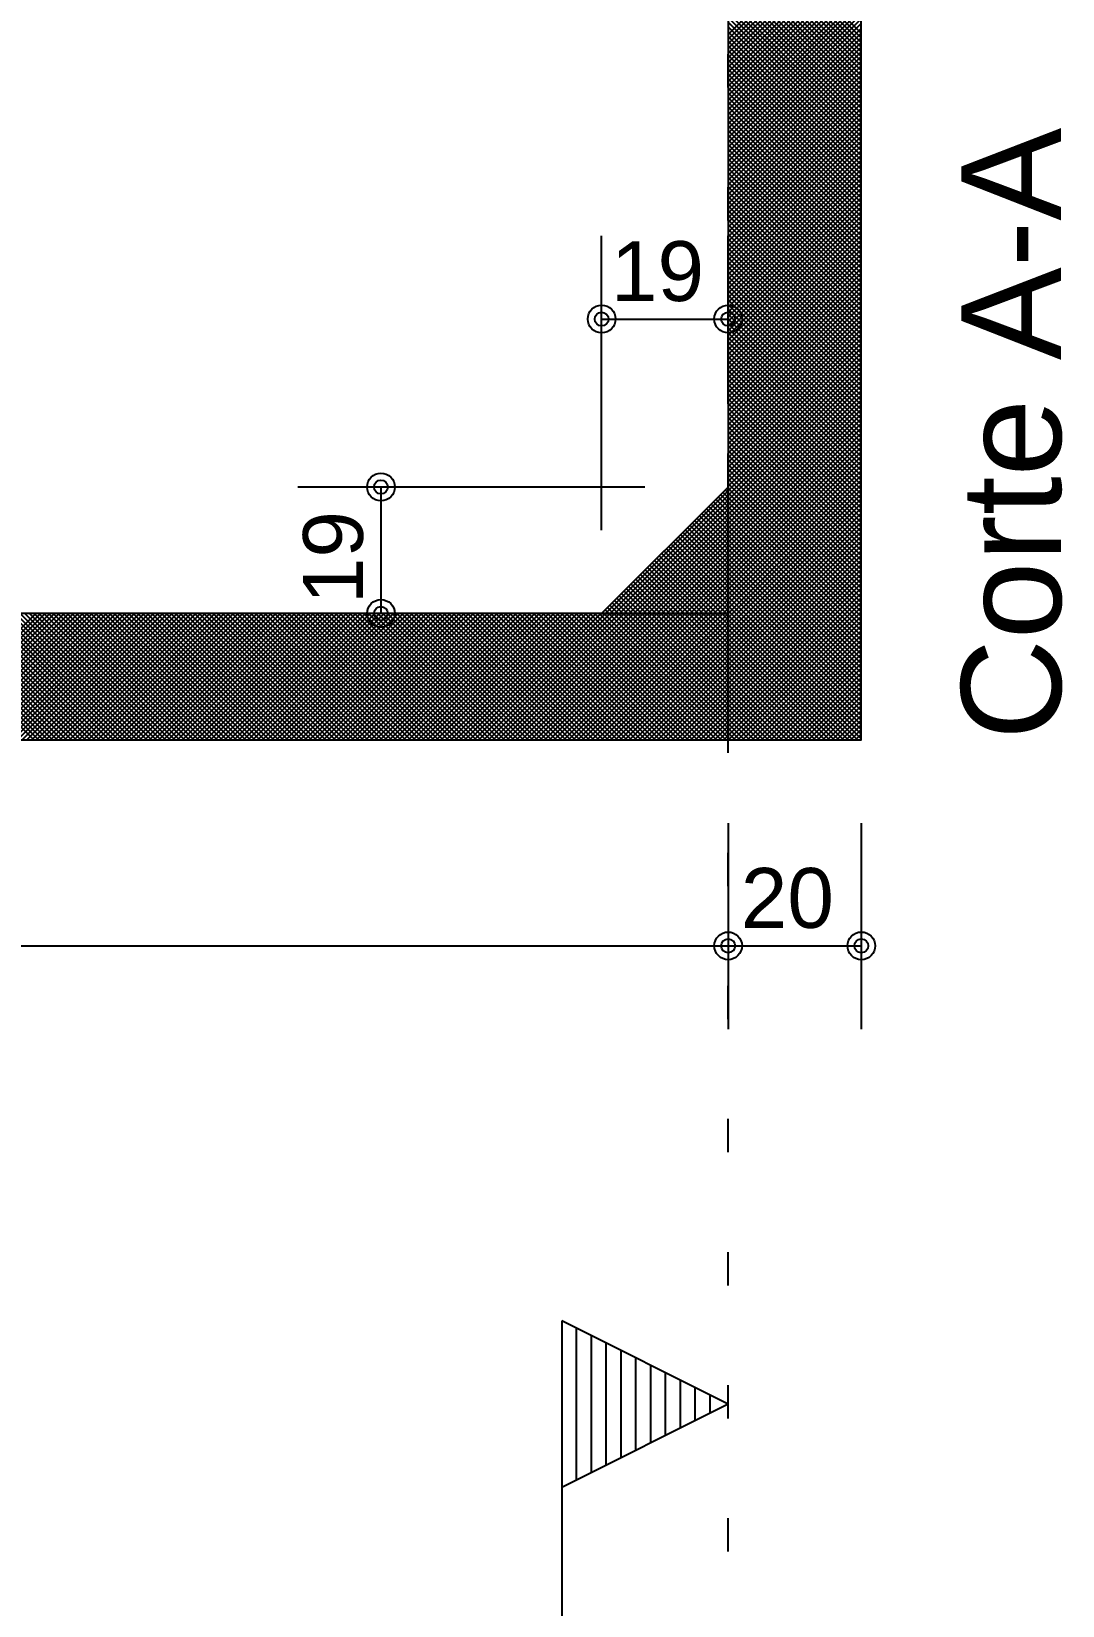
# Model space of a CAD drawing. Extents: x 0 to 119, y 0 to 84.
# Drawn here: x 70.742 to 73.839, y 55.187 to 59.918 of the extents above; entities that cross this region are included whole.
import ezdxf

# ---------------------------------------------------------------- set-up
doc = ezdxf.new("R2010")
doc.units = 0
doc.header["$MEASUREMENT"] = 0
doc.linetypes.add('ESTILO_TQS_0002', pattern=[0.4, 0.1, -0.3])
for name, color, linetype in [('24', 7, 'CONTINUOUS'), ('29', 9, 'CONTINUOUS'), ('3', 7, 'CONTINUOUS'), ('32', 250, 'CONTINUOUS'), ('6', 178, 'CONTINUOUS')]:
    doc.layers.add(name, color=color, linetype=linetype)
doc.styles.add('TQS_ARIAL', font='arial.ttf')

msp = doc.modelspace()

# ---------------------------------------------------------------- linework, layer by layer
at = {"layer": '29', "color": 9, "linetype": 'Continuous'}
for p, q in [((72.835, 60.313207), (73.235, 59.913207)), ((72.835, 59.909088), (73.235, 60.309088)), ((72.835, 60.299065), (73.235, 59.899065)), ((72.835, 59.894946), (73.235, 60.294946)), ((72.835, 60.284923), (73.235, 59.884923)), ((72.835, 59.880804), (73.235, 60.280804)), ((72.835, 60.270781), (73.235, 59.870781)), ((72.835, 59.866662), (73.235, 60.266662)), ((72.835, 60.256638), (73.235, 59.856638)), ((72.835, 59.852519), (73.235, 60.252519)), ((72.835, 60.242496), (73.235, 59.842496)), ((72.835, 59.838377), (73.235, 60.238377)), ((72.835, 60.228354), (73.235, 59.828354)), ((72.835, 59.824235), (73.235, 60.224235)), ((72.835, 60.214212), (73.235, 59.814212)), ((72.835, 59.810093), (73.235, 60.210093)), ((72.835, 60.20007), (73.235, 59.80007)), ((72.835, 59.795951), (73.235, 60.195951)), ((72.835, 60.185928), (73.235, 59.785928)), ((72.835, 59.781809), (73.235, 60.181809)), ((72.835, 60.171786), (73.235, 59.771786)), ((72.835, 59.767667), (73.235, 60.167667)), ((72.835, 60.157644), (73.235, 59.757644)), ((72.835, 59.753524), (73.235, 60.153524)), ((72.835, 60.143501), (73.235, 59.743501)), ((72.835, 59.739382), (73.235, 60.139382)), ((72.835, 60.129359), (73.235, 59.729359)), ((72.835, 59.72524), (73.235, 60.12524)), ((72.835, 60.115217), (73.235, 59.715217)), ((72.835, 59.711098), (73.235, 60.111098)), ((72.835, 60.101075), (73.235, 59.701075)), ((72.835, 59.696956), (73.235, 60.096956)), ((72.835, 60.086933), (73.235, 59.686933)), ((72.835, 59.682814), (73.235, 60.082814)), ((72.835, 60.072791), (73.235, 59.672791)), ((72.835, 59.668672), (73.235, 60.068672)), ((72.835, 60.058649), (73.235, 59.658649)), ((72.835, 59.654529), (73.235, 60.054529)), ((72.835, 60.044506), (73.235, 59.644506)), ((72.835, 59.640387), (73.235, 60.040387)), ((72.835, 60.030364), (73.235, 59.630364)), ((72.835, 59.626245), (73.235, 60.026245)), ((72.835, 60.016222), (73.235, 59.616222)), ((72.835, 59.612103), (73.235, 60.012103)), ((72.835, 60.00208), (73.235, 59.60208)), ((72.835, 59.597961), (73.235, 59.997961)), ((72.835, 59.987938), (73.235, 59.587938)), ((72.835, 59.583819), (73.235, 59.983819)), ((72.835, 59.973796), (73.235, 59.573796)), ((72.835, 59.569677), (73.235, 59.969677)), ((72.835, 59.959654), (73.235, 59.559654)), ((72.835, 59.555535), (73.235, 59.955535)), ((72.835, 59.945511), (73.235, 59.545511)), ((72.835, 59.541392), (73.235, 59.941392)), ((72.835, 59.931369), (73.235, 59.531369)), ((72.835, 59.52725), (73.235, 59.92725)), ((72.835, 59.917227), (73.235, 59.517227)), ((72.835, 59.513108), (73.235, 59.913108)), ((72.835, 59.903085), (73.235, 59.503085)), ((72.835, 59.498966), (73.235, 59.898966)), ((72.835, 59.888943), (73.235, 59.488943)), ((72.835, 59.484824), (73.235, 59.884824)), ((72.835, 59.874801), (73.235, 59.474801)), ((72.835, 59.470682), (73.235, 59.870682)), ((72.835, 59.860659), (73.235, 59.460659)), ((72.835, 59.45654), (73.235, 59.85654)), ((72.835, 59.846517), (73.235, 59.446517)), ((72.835, 59.442397), (73.235, 59.842397)), ((72.835, 59.832374), (73.235, 59.432374)), ((72.835, 59.428255), (73.235, 59.828255)), ((72.835, 59.818232), (73.235, 59.418232)), ((72.835, 59.414113), (73.235, 59.814113)), ((72.835, 59.80409), (73.235, 59.40409)), ((72.835, 59.399971), (73.235, 59.799971)), ((72.835, 59.789948), (73.235, 59.389948)), ((72.835, 59.385829), (73.235, 59.785829)), ((72.835, 59.775806), (73.235, 59.375806)), ((72.835, 59.371687), (73.235, 59.771687)), ((72.835, 59.761664), (73.235, 59.361664)), ((72.835, 59.357545), (73.235, 59.757545)), ((72.835, 59.747522), (73.235, 59.347522)), ((72.835, 59.343402), (73.235, 59.743402)), ((72.835, 59.733379), (73.235, 59.333379)), ((72.835, 59.32926), (73.235, 59.72926)), ((72.835, 59.719237), (73.235, 59.319237)), ((72.835, 59.315118), (73.235, 59.715118)), ((72.835, 59.705095), (73.235, 59.305095)), ((72.835, 59.300976), (73.235, 59.700976)), ((72.835, 59.690953), (73.235, 59.290953)), ((72.835, 59.286834), (73.235, 59.686834)), ((72.835, 59.676811), (73.235, 59.276811)), ((72.835, 59.272692), (73.235, 59.672692)), ((72.835, 59.662669), (73.235, 59.262669)), ((72.835, 59.25855), (73.235, 59.65855)), ((72.835, 59.648527), (73.235, 59.248527)), ((72.835, 59.244408), (73.235, 59.644408)), ((72.835, 59.634385), (73.235, 59.234385)), ((72.835, 59.230265), (73.235, 59.630265)), ((72.835, 59.620242), (73.235, 59.220242)), ((72.835, 59.216123), (73.235, 59.616123)), ((72.835, 59.6061), (73.235, 59.2061)), ((72.835, 59.201981), (73.235, 59.601981)), ((72.835, 59.591958), (73.235, 59.191958)), ((72.835, 59.187839), (73.235, 59.587839)), ((72.835, 59.577816), (73.235, 59.177816)), ((72.835, 59.173697), (73.235, 59.573697)), ((72.835, 59.563674), (73.235, 59.163674)), ((72.835, 59.159555), (73.235, 59.559555)), ((72.835, 59.549532), (73.235, 59.149532)), ((72.835, 59.145413), (73.235, 59.545413)), ((72.835, 59.53539), (73.235, 59.13539)), ((72.835, 59.13127), (73.235, 59.53127)), ((72.835, 59.521247), (73.235, 59.121247)), ((72.835, 59.117128), (73.235, 59.517128)), ((72.835, 59.507105), (73.235, 59.107105)), ((72.835, 59.102986), (73.235, 59.502986)), ((72.835, 59.492963), (73.235, 59.092963)), ((72.835, 59.088844), (73.235, 59.488844)), ((72.835, 59.478821), (73.235, 59.078821)), ((72.835, 59.074702), (73.235, 59.474702)), ((72.835, 59.464679), (73.235, 59.064679)), ((72.835, 59.06056), (73.235, 59.46056)), ((72.835, 59.450537), (73.235, 59.050537)), ((72.835, 59.046418), (73.235, 59.446418)), ((72.835, 59.436395), (73.235, 59.036395)), ((72.835, 59.032276), (73.235, 59.432276)), ((72.835, 59.422252), (73.235, 59.022252)), ((72.835, 59.018133), (73.235, 59.418133)), ((72.835, 59.40811), (73.235, 59.00811)), ((72.835, 59.003991), (73.235, 59.403991)), ((72.835, 59.393968), (73.235, 58.993968)), ((72.835, 58.989849), (73.235, 59.389849)), ((72.835, 59.379826), (73.235, 58.979826)), ((72.835, 58.975707), (73.235, 59.375707)), ((72.835, 59.365684), (73.235, 58.965684)), ((72.835, 58.961565), (73.235, 59.361565)), ((72.835, 59.351542), (73.235, 58.951542)), ((72.835, 58.947423), (73.235, 59.347423)), ((72.835, 59.3374), (73.235, 58.9374)), ((72.835, 58.933281), (73.235, 59.333281)), ((72.835, 59.323258), (73.235, 58.923258)), ((72.835, 58.919138), (73.235, 59.319138)), ((72.835, 59.309115), (73.235, 58.909115)), ((72.835, 58.904996), (73.235, 59.304996)), ((72.835, 59.294973), (73.235, 58.894973)), ((72.835, 58.890854), (73.235, 59.290854)), ((72.835, 59.280831), (73.235, 58.880831)), ((72.835, 58.876712), (73.235, 59.276712)), ((72.835, 59.266689), (73.235, 58.866689)), ((72.835, 58.86257), (73.235, 59.26257)), ((72.835, 59.252547), (73.235, 58.852547)), ((72.835, 58.848428), (73.235, 59.248428)), ((72.835, 59.238405), (73.235, 58.838405)), ((72.835, 58.834286), (73.235, 59.234286)), ((72.835, 59.224263), (73.235, 58.824263)), ((72.835, 58.820143), (73.235, 59.220143)), ((72.835, 59.21012), (73.235, 58.81012)), ((72.835, 58.806001), (73.235, 59.206001)), ((72.835, 59.195978), (73.235, 58.795978)), ((72.835, 58.791859), (73.235, 59.191859)), ((72.835, 59.181836), (73.235, 58.781836)), ((72.835, 58.777717), (73.235, 59.177717)), ((72.835, 59.167694), (73.235, 58.767694)), ((72.835, 58.763575), (73.235, 59.163575)), ((72.835, 59.153552), (73.235, 58.753552)), ((72.835, 58.749433), (73.235, 59.149433)), ((72.835, 59.13941), (73.235, 58.73941)), ((72.835, 58.735291), (73.235, 59.135291)), ((72.835, 59.125268), (73.235, 58.725268)), ((72.835, 58.721149), (73.235, 59.121149)), ((72.835, 59.111125), (73.235, 58.711125)), ((72.835, 58.707006), (73.235, 59.107006)), ((72.835, 59.096983), (73.235, 58.696983)), ((72.835, 58.692864), (73.235, 59.092864)), ((72.835, 59.082841), (73.235, 58.682841)), ((72.835, 58.678722), (73.235, 59.078722)), ((72.835, 59.068699), (73.235, 58.668699)), ((72.835, 58.66458), (73.235, 59.06458)), ((72.835, 59.054557), (73.235, 58.654557)), ((72.835, 58.650438), (73.235, 59.050438)), ((72.835, 59.040415), (73.235, 58.640415)), ((72.835, 58.636296), (73.235, 59.036296)), ((72.835, 59.026273), (73.235, 58.626273)), ((72.835, 58.622154), (73.235, 59.022154)), ((72.835, 59.012131), (73.235, 58.612131)), ((72.835, 58.608011), (73.235, 59.008011)), ((72.835, 58.997988), (73.235, 58.597988)), ((72.835, 58.593869), (73.235, 58.993869)), ((72.835, 58.983846), (73.235, 58.583846)), ((72.835, 58.579727), (73.235, 58.979727)), ((72.835, 58.969704), (73.235, 58.569704)), ((72.835, 58.565585), (73.235, 58.965585)), ((72.835, 58.955562), (73.235, 58.555562)), ((72.835, 58.551443), (73.235, 58.951443)), ((72.835, 58.94142), (73.235, 58.54142)), ((72.835, 58.537301), (73.235, 58.937301)), ((72.835, 58.927278), (73.235, 58.527278)), ((72.835, 58.523159), (73.235, 58.923159)), ((72.835, 58.913136), (73.235, 58.513136)), ((72.835, 58.509016), (73.235, 58.909016)), ((72.835, 58.898993), (73.235, 58.498993)), ((72.835, 58.494874), (73.235, 58.894874)), ((72.835, 58.884851), (73.235, 58.484851)), ((72.835, 58.480732), (73.235, 58.880732)), ((72.835, 58.870709), (73.235, 58.470709)), ((72.835, 58.46659), (73.235, 58.86659)), ((72.835, 58.856567), (73.235, 58.456567)), ((72.835, 58.452448), (73.235, 58.852448)), ((72.835, 58.842425), (73.235, 58.442425)), ((72.835, 58.438306), (73.235, 58.838306)), ((72.835, 58.828283), (73.235, 58.428283)), ((72.835, 58.424164), (73.235, 58.824164)), ((72.835, 58.814141), (73.235, 58.414141)), ((72.835, 58.410022), (73.235, 58.810022)), ((72.835, 58.799999), (73.235, 58.399999)), ((72.835, 58.395879), (73.235, 58.795879)), ((72.835, 58.785856), (73.235, 58.385856)), ((72.835, 58.381737), (73.235, 58.781737)), ((72.835, 58.771714), (73.235, 58.371714)), ((72.835, 58.367595), (73.235, 58.767595)), ((72.835, 58.757572), (73.235, 58.357572)), ((72.835, 58.353453), (73.235, 58.753453)), ((72.835, 58.74343), (73.235, 58.34343)), ((72.835, 58.339311), (73.235, 58.739311)), ((72.835, 58.729288), (73.235, 58.329288)), ((72.835, 58.325169), (73.235, 58.725169)), ((72.835, 58.715146), (73.235, 58.315146)), ((72.835, 58.311027), (73.235, 58.711027)), ((72.835, 58.701004), (73.235, 58.301004)), ((72.835, 58.296884), (73.235, 58.696884)), ((72.835, 58.686861), (73.235, 58.286861)), ((72.835, 58.282742), (73.235, 58.682742)), ((72.835, 58.672719), (73.235, 58.272719)), ((72.835, 58.2686), (73.235, 58.6686)), ((72.835, 58.658577), (73.235, 58.258577)), ((72.835, 58.254458), (73.235, 58.654458)), ((72.835, 58.644435), (73.235, 58.244435)), ((72.835, 58.240316), (73.235, 58.640316)), ((72.835, 58.630293), (73.235, 58.230293)), ((72.835, 58.226174), (73.235, 58.626174)), ((72.835, 58.616151), (73.235, 58.216151)), ((72.835, 58.212032), (73.235, 58.612032)), ((72.835, 58.602009), (73.235, 58.202009)), ((72.835, 58.19789), (73.235, 58.59789)), ((72.835, 58.587866), (73.235, 58.187866)), ((72.835, 58.183747), (73.235, 58.583747)), ((72.835, 58.573724), (73.235, 58.173724)), ((72.835, 58.168843), (73.235, 58.569605)), ((72.466542, 58.168843), (72.835, 58.537301)), ((72.480684, 58.168843), (72.835, 58.523159)), ((72.805014, 58.518857), (72.835, 58.488872)), ((72.812085, 58.525928), (72.835, 58.503014)), ((72.819156, 58.532999), (72.835, 58.517156)), ((72.826227, 58.54007), (72.835, 58.531298)), ((72.833298, 58.547142), (72.835, 58.54544)), ((72.835, 58.559582), (73.235, 58.159582)), ((72.835, 58.155463), (73.235, 58.555463)), ((72.835, 58.54544), (73.235, 58.14544)), ((72.835, 58.141321), (73.235, 58.541321)), ((72.835, 58.531298), (73.235, 58.131298)), ((72.835, 58.127179), (73.235, 58.527179)), ((72.835, 58.517156), (73.235, 58.117156)), ((72.494826, 58.168843), (72.835, 58.509016)), ((72.508968, 58.168843), (72.835, 58.494874)), ((72.523111, 58.168843), (72.835, 58.480732)), ((72.755517, 58.46936), (72.835, 58.389877)), ((72.762588, 58.476431), (72.835, 58.404019)), ((72.769659, 58.483502), (72.835, 58.418161)), ((72.77673, 58.490573), (72.835, 58.432303)), ((72.783801, 58.497644), (72.835, 58.446445)), ((72.790872, 58.504715), (72.835, 58.460587)), ((72.797943, 58.511786), (72.835, 58.474729)), ((72.835, 58.113037), (73.235, 58.513037)), ((72.835, 58.503014), (73.235, 58.103014)), ((72.835, 58.098895), (73.235, 58.498895)), ((72.835, 58.488872), (73.235, 58.088872)), ((72.835, 58.084752), (73.235, 58.484752)), ((72.835, 58.474729), (73.235, 58.074729)), ((72.835, 58.07061), (73.235, 58.47061)), ((72.537253, 58.168843), (72.835, 58.46659)), ((72.551395, 58.168843), (72.835, 58.452448)), ((72.565537, 58.168843), (72.835, 58.438306)), ((72.579679, 58.168843), (72.835, 58.424164)), ((72.71309, 58.426933), (72.835, 58.305024)), ((72.720161, 58.434004), (72.835, 58.319166)), ((72.727232, 58.441076), (72.835, 58.333308)), ((72.734303, 58.448147), (72.835, 58.34745)), ((72.741375, 58.455218), (72.835, 58.361592)), ((72.748446, 58.462289), (72.835, 58.375734)), ((72.835, 58.460587), (73.235, 58.060587)), ((72.835, 58.056468), (73.235, 58.456468)), ((72.835, 58.446445), (73.235, 58.046445)), ((72.835, 58.042326), (73.235, 58.442326)), ((72.835, 58.432303), (73.235, 58.032303)), ((72.835, 58.028184), (73.235, 58.428184)), ((72.593821, 58.168843), (72.835, 58.410022)), ((72.607963, 58.168843), (72.835, 58.395879)), ((72.622106, 58.168843), (72.835, 58.381737)), ((72.663593, 58.377436), (72.835, 58.206029)), ((72.670664, 58.384507), (72.835, 58.220171)), ((72.677735, 58.391578), (72.835, 58.234313)), ((72.684806, 58.398649), (72.835, 58.248455)), ((72.691877, 58.40572), (72.835, 58.262597)), ((72.698948, 58.412791), (72.835, 58.276739)), ((72.706019, 58.419862), (72.835, 58.290882)), ((72.835, 58.418161), (73.235, 58.018161)), ((72.835, 58.014042), (73.235, 58.414042)), ((72.835, 58.404019), (73.235, 58.004019)), ((72.835, 57.9999), (73.235, 58.3999)), ((72.835, 58.389877), (73.235, 57.989877)), ((72.835, 57.985757), (73.235, 58.385757)), ((72.835, 58.375734), (73.235, 57.975734)), ((72.614095, 58.327938), (72.773191, 58.168843)), ((72.621166, 58.335009), (72.787333, 58.168843)), ((72.628237, 58.342081), (72.801475, 58.168843)), ((72.635309, 58.349152), (72.815617, 58.168843)), ((72.636248, 58.168843), (72.835, 58.367595)), ((72.64238, 58.356223), (72.829759, 58.168843)), ((72.649451, 58.363294), (72.835, 58.177745)), ((72.65039, 58.168843), (72.835, 58.353453)), ((72.656522, 58.370365), (72.835, 58.191887)), ((72.664532, 58.168843), (72.835, 58.339311)), ((72.835, 57.971615), (73.235, 58.371615)), ((72.835, 58.361592), (73.235, 57.961592)), ((72.835, 57.957473), (73.235, 58.357473)), ((72.835, 58.34745), (73.235, 57.94745)), ((72.835, 57.943331), (73.235, 58.343331)), ((72.835, 58.333308), (73.235, 57.933308)), ((72.835, 57.929189), (73.235, 58.329189)), ((72.571669, 58.285512), (72.688338, 58.168843)), ((72.57874, 58.292583), (72.70248, 58.168843)), ((72.585811, 58.299654), (72.716622, 58.168843)), ((72.592882, 58.306725), (72.730764, 58.168843)), ((72.599953, 58.313796), (72.744906, 58.168843)), ((72.607024, 58.320867), (72.759049, 58.168843)), ((72.678674, 58.168843), (72.835, 58.325169)), ((72.692816, 58.168843), (72.835, 58.311027)), ((72.706958, 58.168843), (72.835, 58.296884)), ((72.721101, 58.168843), (72.835, 58.282742)), ((72.835, 58.319166), (73.235, 57.919166)), ((72.835, 57.915047), (73.235, 58.315047)), ((72.835, 58.305024), (73.235, 57.905024)), ((72.835, 57.900905), (73.235, 58.300905)), ((72.835, 58.290882), (73.235, 57.890882)), ((72.835, 57.886763), (73.235, 58.286763)), ((72.522171, 58.236015), (72.589343, 58.168843)), ((72.529243, 58.243086), (72.603485, 58.168843)), ((72.536314, 58.250157), (72.617627, 58.168843)), ((72.543385, 58.257228), (72.631769, 58.168843)), ((72.550456, 58.264299), (72.645912, 58.168843)), ((72.557527, 58.27137), (72.660054, 58.168843)), ((72.564598, 58.278441), (72.674196, 58.168843)), ((72.735243, 58.168843), (72.835, 58.2686)), ((72.749385, 58.168843), (72.835, 58.254458)), ((72.763527, 58.168843), (72.835, 58.240316)), ((72.835, 58.276739), (73.235, 57.876739)), ((72.835, 57.87262), (73.235, 58.27262)), ((72.835, 58.262597), (73.235, 57.862597)), ((72.835, 57.858478), (73.235, 58.258478)), ((72.835, 58.248455), (73.235, 57.848455)), ((72.835, 57.844336), (73.235, 58.244336)), ((72.835, 58.234313), (73.235, 57.834313)), ((72.472674, 58.186517), (72.490348, 58.168843)), ((72.479745, 58.193588), (72.50449, 58.168843)), ((72.486816, 58.200659), (72.518632, 58.168843)), ((72.493887, 58.20773), (72.532774, 58.168843)), ((72.500958, 58.214801), (72.546917, 58.168843)), ((72.508029, 58.221872), (72.561059, 58.168843)), ((72.5151, 58.228943), (72.575201, 58.168843)), ((72.777669, 58.168843), (72.835, 58.226174)), ((72.791811, 58.168843), (72.835, 58.212032)), ((72.805953, 58.168843), (72.835, 58.19789)), ((72.835, 57.830194), (73.235, 58.230194)), ((72.835, 58.220171), (73.235, 57.820171)), ((72.835, 57.816052), (73.235, 58.216052)), ((72.835, 58.206029), (73.235, 57.806029)), ((72.835, 57.80191), (73.235, 58.20191)), ((72.835, 58.191887), (73.235, 57.791887)), ((72.836075, 57.788843), (73.235, 58.187768)), ((70.369028, 58.168843), (70.749028, 57.788843)), ((70.375344, 57.788843), (70.755344, 58.168843)), ((70.38317, 58.168843), (70.76317, 57.788843)), ((70.389486, 57.788843), (70.769486, 58.168843)), ((70.397312, 58.168843), (70.777312, 57.788843)), ((70.403628, 57.788843), (70.783628, 58.168843)), ((70.411454, 58.168843), (70.791454, 57.788843)), ((70.41777, 57.788843), (70.79777, 58.168843)), ((70.425596, 58.168843), (70.805596, 57.788843)), ((70.431912, 57.788843), (70.811912, 58.168843)), ((70.439738, 58.168843), (70.819738, 57.788843)), ((70.446054, 57.788843), (70.826054, 58.168843)), ((70.453881, 58.168843), (70.833881, 57.788843)), ((70.460196, 57.788843), (70.840196, 58.168843)), ((70.468023, 58.168843), (70.848023, 57.788843)), ((70.474339, 57.788843), (70.854339, 58.168843)), ((70.482165, 58.168843), (70.862165, 57.788843)), ((70.488481, 57.788843), (70.868481, 58.168843)), ((70.496307, 58.168843), (70.876307, 57.788843)), ((70.502623, 57.788843), (70.882623, 58.168843)), ((70.510449, 58.168843), (70.890449, 57.788843)), ((70.516765, 57.788843), (70.896765, 58.168843)), ((70.524591, 58.168843), (70.904591, 57.788843)), ((70.530907, 57.788843), (70.910907, 58.168843)), ((70.538733, 58.168843), (70.918733, 57.788843)), ((70.545049, 57.788843), (70.925049, 58.168843)), ((70.552875, 58.168843), (70.932875, 57.788843)), ((70.559191, 57.788843), (70.939191, 58.168843)), ((70.567018, 58.168843), (70.947018, 57.788843)), ((70.573334, 57.788843), (70.953334, 58.168843)), ((70.58116, 58.168843), (70.96116, 57.788843)), ((70.587476, 57.788843), (70.967476, 58.168843)), ((70.595302, 58.168843), (70.975302, 57.788843)), ((70.601618, 57.788843), (70.981618, 58.168843)), ((70.609444, 58.168843), (70.989444, 57.788843)), ((70.61576, 57.788843), (70.99576, 58.168843)), ((70.623586, 58.168843), (71.003586, 57.788843)), ((70.629902, 57.788843), (71.009902, 58.168843)), ((70.637728, 58.168843), (71.017728, 57.788843)), ((70.644044, 57.788843), (71.024044, 58.168843)), ((70.65187, 58.168843), (71.03187, 57.788843)), ((70.658186, 57.788843), (71.038186, 58.168843)), ((70.666013, 58.168843), (71.046013, 57.788843)), ((70.672329, 57.788843), (71.052329, 58.168843)), ((70.680155, 58.168843), (71.060155, 57.788843)), ((70.686471, 57.788843), (71.066471, 58.168843)), ((70.694297, 58.168843), (71.074297, 57.788843)), ((70.700613, 57.788843), (71.080613, 58.168843)), ((70.708439, 58.168843), (71.088439, 57.788843)), ((70.714755, 57.788843), (71.094755, 58.168843)), ((70.722581, 58.168843), (71.102581, 57.788843)), ((70.728897, 57.788843), (71.108897, 58.168843)), ((70.736723, 58.168843), (71.116723, 57.788843)), ((70.743039, 57.788843), (71.123039, 58.168843)), ((70.750865, 58.168843), (71.130865, 57.788843)), ((70.757181, 57.788843), (71.137181, 58.168843)), ((70.765008, 58.168843), (71.145008, 57.788843)), ((70.771323, 57.788843), (71.151323, 58.168843)), ((70.77915, 58.168843), (71.15915, 57.788843)), ((70.785466, 57.788843), (71.165466, 58.168843)), ((70.793292, 58.168843), (71.173292, 57.788843)), ((70.799608, 57.788843), (71.179608, 58.168843)), ((70.807434, 58.168843), (71.187434, 57.788843)), ((70.81375, 57.788843), (71.19375, 58.168843)), ((70.821576, 58.168843), (71.201576, 57.788843)), ((70.827892, 57.788843), (71.207892, 58.168843)), ((70.835718, 58.168843), (71.215718, 57.788843)), ((70.842034, 57.788843), (71.222034, 58.168843)), ((70.84986, 58.168843), (71.22986, 57.788843)), ((70.856176, 57.788843), (71.236176, 58.168843)), ((70.864002, 58.168843), (71.244002, 57.788843)), ((70.870318, 57.788843), (71.250318, 58.168843)), ((70.878145, 58.168843), (71.258145, 57.788843)), ((70.884461, 57.788843), (71.264461, 58.168843)), ((70.892287, 58.168843), (71.272287, 57.788843)), ((70.898603, 57.788843), (71.278603, 58.168843)), ((70.906429, 58.168843), (71.286429, 57.788843)), ((70.912745, 57.788843), (71.292745, 58.168843)), ((70.920571, 58.168843), (71.300571, 57.788843)), ((70.926887, 57.788843), (71.306887, 58.168843)), ((70.934713, 58.168843), (71.314713, 57.788843)), ((70.941029, 57.788843), (71.321029, 58.168843)), ((70.948855, 58.168843), (71.328855, 57.788843)), ((70.955171, 57.788843), (71.335171, 58.168843)), ((70.962997, 58.168843), (71.342997, 57.788843)), ((70.969313, 57.788843), (71.349313, 58.168843)), ((70.97714, 58.168843), (71.35714, 57.788843)), ((70.983456, 57.788843), (71.363456, 58.168843)), ((70.991282, 58.168843), (71.371282, 57.788843)), ((70.997598, 57.788843), (71.377598, 58.168843)), ((71.005424, 58.168843), (71.385424, 57.788843)), ((71.01174, 57.788843), (71.39174, 58.168843)), ((71.019566, 58.168843), (71.399566, 57.788843)), ((71.025882, 57.788843), (71.405882, 58.168843)), ((71.033708, 58.168843), (71.413708, 57.788843)), ((71.040024, 57.788843), (71.420024, 58.168843)), ((71.04785, 58.168843), (71.42785, 57.788843)), ((71.054166, 57.788843), (71.434166, 58.168843)), ((71.061992, 58.168843), (71.441992, 57.788843)), ((71.068308, 57.788843), (71.448308, 58.168843)), ((71.076134, 58.168843), (71.456134, 57.788843)), ((71.08245, 57.788843), (71.46245, 58.168843)), ((71.090277, 58.168843), (71.470277, 57.788843)), ((71.096593, 57.788843), (71.476593, 58.168843)), ((71.104419, 58.168843), (71.484419, 57.788843)), ((71.110735, 57.788843), (71.490735, 58.168843)), ((71.118561, 58.168843), (71.498561, 57.788843)), ((71.124877, 57.788843), (71.504877, 58.168843)), ((71.132703, 58.168843), (71.512703, 57.788843)), ((71.139019, 57.788843), (71.519019, 58.168843)), ((71.146845, 58.168843), (71.526845, 57.788843)), ((71.153161, 57.788843), (71.533161, 58.168843)), ((71.160987, 58.168843), (71.540987, 57.788843)), ((71.167303, 57.788843), (71.547303, 58.168843)), ((71.175129, 58.168843), (71.555129, 57.788843)), ((71.181445, 57.788843), (71.561445, 58.168843)), ((71.189272, 58.168843), (71.569272, 57.788843)), ((71.195588, 57.788843), (71.575588, 58.168843)), ((71.203414, 58.168843), (71.583414, 57.788843)), ((71.20973, 57.788843), (71.58973, 58.168843)), ((71.217556, 58.168843), (71.597556, 57.788843)), ((71.223872, 57.788843), (71.603872, 58.168843)), ((71.231698, 58.168843), (71.611698, 57.788843)), ((71.238014, 57.788843), (71.618014, 58.168843)), ((71.24584, 58.168843), (71.62584, 57.788843)), ((71.252156, 57.788843), (71.632156, 58.168843)), ((71.259982, 58.168843), (71.639982, 57.788843)), ((71.266298, 57.788843), (71.646298, 58.168843)), ((71.274124, 58.168843), (71.654124, 57.788843)), ((71.28044, 57.788843), (71.66044, 58.168843)), ((71.288267, 58.168843), (71.668267, 57.788843)), ((71.294582, 57.788843), (71.674582, 58.168843)), ((71.302409, 58.168843), (71.682409, 57.788843)), ((71.308725, 57.788843), (71.688725, 58.168843)), ((71.316551, 58.168843), (71.696551, 57.788843)), ((71.322867, 57.788843), (71.702867, 58.168843)), ((71.330693, 58.168843), (71.710693, 57.788843)), ((71.337009, 57.788843), (71.717009, 58.168843)), ((71.344835, 58.168843), (71.724835, 57.788843)), ((71.351151, 57.788843), (71.731151, 58.168843)), ((71.358977, 58.168843), (71.738977, 57.788843)), ((71.365293, 57.788843), (71.745293, 58.168843)), ((71.373119, 58.168843), (71.753119, 57.788843)), ((71.379435, 57.788843), (71.759435, 58.168843)), ((71.387261, 58.168843), (71.767261, 57.788843)), ((71.393577, 57.788843), (71.773577, 58.168843)), ((71.401404, 58.168843), (71.781404, 57.788843)), ((71.40772, 57.788843), (71.78772, 58.168843)), ((71.415546, 58.168843), (71.795546, 57.788843)), ((71.421862, 57.788843), (71.801862, 58.168843)), ((71.429688, 58.168843), (71.809688, 57.788843)), ((71.436004, 57.788843), (71.816004, 58.168843)), ((71.44383, 58.168843), (71.82383, 57.788843)), ((71.450146, 57.788843), (71.830146, 58.168843)), ((71.457972, 58.168843), (71.837972, 57.788843)), ((71.464288, 57.788843), (71.844288, 58.168843)), ((71.472114, 58.168843), (71.852114, 57.788843)), ((71.47843, 57.788843), (71.85843, 58.168843)), ((71.486256, 58.168843), (71.866256, 57.788843)), ((71.492572, 57.788843), (71.872572, 58.168843)), ((71.500399, 58.168843), (71.880399, 57.788843)), ((71.506715, 57.788843), (71.886715, 58.168843)), ((71.514541, 58.168843), (71.894541, 57.788843)), ((71.520857, 57.788843), (71.900857, 58.168843)), ((71.528683, 58.168843), (71.908683, 57.788843)), ((71.534999, 57.788843), (71.914999, 58.168843)), ((71.542825, 58.168843), (71.922825, 57.788843)), ((71.549141, 57.788843), (71.929141, 58.168843)), ((71.556967, 58.168843), (71.936967, 57.788843)), ((71.563283, 57.788843), (71.943283, 58.168843)), ((71.571109, 58.168843), (71.951109, 57.788843)), ((71.577425, 57.788843), (71.957425, 58.168843)), ((71.585251, 58.168843), (71.965251, 57.788843)), ((71.591567, 57.788843), (71.971567, 58.168843)), ((71.599394, 58.168843), (71.979394, 57.788843)), ((71.605709, 57.788843), (71.985709, 58.168843)), ((71.613536, 58.168843), (71.993536, 57.788843)), ((71.619852, 57.788843), (71.999852, 58.168843)), ((71.627678, 58.168843), (72.007678, 57.788843)), ((71.633994, 57.788843), (72.013994, 58.168843)), ((71.64182, 58.168843), (72.02182, 57.788843)), ((71.648136, 57.788843), (72.028136, 58.168843)), ((71.655962, 58.168843), (72.035962, 57.788843)), ((71.662278, 57.788843), (72.042278, 58.168843)), ((71.670104, 58.168843), (72.050104, 57.788843)), ((71.67642, 57.788843), (72.05642, 58.168843)), ((71.684246, 58.168843), (72.064246, 57.788843)), ((71.690562, 57.788843), (72.070562, 58.168843)), ((71.698388, 58.168843), (72.078388, 57.788843)), ((71.704704, 57.788843), (72.084704, 58.168843)), ((71.712531, 58.168843), (72.092531, 57.788843)), ((71.718847, 57.788843), (72.098847, 58.168843)), ((71.726673, 58.168843), (72.106673, 57.788843)), ((71.732989, 57.788843), (72.112989, 58.168843)), ((71.740815, 58.168843), (72.120815, 57.788843)), ((71.747131, 57.788843), (72.127131, 58.168843)), ((71.754957, 58.168843), (72.134957, 57.788843)), ((71.761273, 57.788843), (72.141273, 58.168843)), ((71.769099, 58.168843), (72.149099, 57.788843)), ((71.775415, 57.788843), (72.155415, 58.168843)), ((71.783241, 58.168843), (72.163241, 57.788843)), ((71.789557, 57.788843), (72.169557, 58.168843)), ((71.797383, 58.168843), (72.177383, 57.788843)), ((71.803699, 57.788843), (72.183699, 58.168843)), ((71.811526, 58.168843), (72.191526, 57.788843)), ((71.817842, 57.788843), (72.197842, 58.168843)), ((71.825668, 58.168843), (72.205668, 57.788843)), ((71.831984, 57.788843), (72.211984, 58.168843)), ((71.83981, 58.168843), (72.21981, 57.788843)), ((71.846126, 57.788843), (72.226126, 58.168843)), ((71.853952, 58.168843), (72.233952, 57.788843)), ((71.860268, 57.788843), (72.240268, 58.168843)), ((71.868094, 58.168843), (72.248094, 57.788843)), ((71.87441, 57.788843), (72.25441, 58.168843)), ((71.882236, 58.168843), (72.262236, 57.788843)), ((71.888552, 57.788843), (72.268552, 58.168843)), ((71.896378, 58.168843), (72.276378, 57.788843)), ((71.902694, 57.788843), (72.282694, 58.168843)), ((71.91052, 58.168843), (72.29052, 57.788843)), ((71.916836, 57.788843), (72.296836, 58.168843)), ((71.924663, 58.168843), (72.304663, 57.788843)), ((71.930979, 57.788843), (72.310979, 58.168843)), ((71.938805, 58.168843), (72.318805, 57.788843)), ((71.945121, 57.788843), (72.325121, 58.168843)), ((71.952947, 58.168843), (72.332947, 57.788843)), ((71.959263, 57.788843), (72.339263, 58.168843)), ((71.967089, 58.168843), (72.347089, 57.788843)), ((71.973405, 57.788843), (72.353405, 58.168843)), ((71.981231, 58.168843), (72.361231, 57.788843)), ((71.987547, 57.788843), (72.367547, 58.168843)), ((71.995373, 58.168843), (72.375373, 57.788843)), ((72.001689, 57.788843), (72.381689, 58.168843)), ((72.009515, 58.168843), (72.389515, 57.788843)), ((72.015831, 57.788843), (72.395831, 58.168843)), ((72.023658, 58.168843), (72.403658, 57.788843)), ((72.029974, 57.788843), (72.409974, 58.168843)), ((72.0378, 58.168843), (72.4178, 57.788843)), ((72.044116, 57.788843), (72.424116, 58.168843)), ((72.051942, 58.168843), (72.431942, 57.788843)), ((72.058258, 57.788843), (72.438258, 58.168843)), ((72.066084, 58.168843), (72.446084, 57.788843)), ((72.0724, 57.788843), (72.4524, 58.168843)), ((72.080226, 58.168843), (72.460226, 57.788843)), ((72.086542, 57.788843), (72.466542, 58.168843)), ((72.094368, 58.168843), (72.474368, 57.788843)), ((72.100684, 57.788843), (72.480684, 58.168843)), ((72.10851, 58.168843), (72.48851, 57.788843)), ((72.114826, 57.788843), (72.494826, 58.168843)), ((72.122653, 58.168843), (72.502653, 57.788843)), ((72.128968, 57.788843), (72.508968, 58.168843)), ((72.136795, 58.168843), (72.516795, 57.788843)), ((72.143111, 57.788843), (72.523111, 58.168843)), ((72.150937, 58.168843), (72.530937, 57.788843)), ((72.157253, 57.788843), (72.537253, 58.168843)), ((72.165079, 58.168843), (72.545079, 57.788843)), ((72.171395, 57.788843), (72.551395, 58.168843)), ((72.179221, 58.168843), (72.559221, 57.788843)), ((72.185537, 57.788843), (72.565537, 58.168843)), ((72.193363, 58.168843), (72.573363, 57.788843)), ((72.199679, 57.788843), (72.579679, 58.168843)), ((72.207505, 58.168843), (72.587505, 57.788843)), ((72.213821, 57.788843), (72.593821, 58.168843)), ((72.221647, 58.168843), (72.601647, 57.788843)), ((72.227963, 57.788843), (72.607963, 58.168843)), ((72.23579, 58.168843), (72.61579, 57.788843)), ((72.242106, 57.788843), (72.622106, 58.168843)), ((72.249932, 58.168843), (72.629932, 57.788843)), ((72.256248, 57.788843), (72.636248, 58.168843)), ((72.264074, 58.168843), (72.644074, 57.788843)), ((72.27039, 57.788843), (72.65039, 58.168843)), ((72.278216, 58.168843), (72.658216, 57.788843)), ((72.284532, 57.788843), (72.664532, 58.168843)), ((72.292358, 58.168843), (72.672358, 57.788843)), ((72.298674, 57.788843), (72.678674, 58.168843)), ((72.3065, 58.168843), (72.6865, 57.788843)), ((72.312816, 57.788843), (72.692816, 58.168843)), ((72.320642, 58.168843), (72.700642, 57.788843)), ((72.326958, 57.788843), (72.706958, 58.168843)), ((72.334785, 58.168843), (72.714785, 57.788843)), ((72.341101, 57.788843), (72.721101, 58.168843)), ((72.348927, 58.168843), (72.728927, 57.788843)), ((72.355243, 57.788843), (72.735243, 58.168843)), ((72.363069, 58.168843), (72.743069, 57.788843)), ((72.369385, 57.788843), (72.749385, 58.168843)), ((72.377211, 58.168843), (72.757211, 57.788843)), ((72.383527, 57.788843), (72.763527, 58.168843)), ((72.391353, 58.168843), (72.771353, 57.788843)), ((72.397669, 57.788843), (72.777669, 58.168843)), ((72.405495, 58.168843), (72.785495, 57.788843)), ((72.411811, 57.788843), (72.791811, 58.168843)), ((72.419637, 58.168843), (72.799637, 57.788843)), ((72.425953, 57.788843), (72.805953, 58.168843)), ((72.43378, 58.168843), (72.81378, 57.788843)), ((72.440095, 57.788843), (72.820095, 58.168843)), ((72.447922, 58.168843), (72.827922, 57.788843)), ((72.454238, 57.788843), (72.835, 58.168843)), ((72.458532, 58.172375), (72.462064, 58.168843)), ((72.462064, 58.168843), (72.835, 57.795907)), ((72.465603, 58.179446), (72.476206, 58.168843)), ((72.46838, 57.788843), (72.835, 58.155463)), ((72.476206, 58.168843), (72.835, 57.810049)), ((72.482522, 57.788843), (72.835, 58.141321)), ((72.490348, 58.168843), (72.835, 57.824191)), ((72.50449, 58.168843), (72.835, 57.838333)), ((72.518632, 58.168843), (72.835, 57.852475)), ((72.532774, 58.168843), (72.835, 57.866618)), ((72.546917, 58.168843), (72.835, 57.88076)), ((72.561059, 58.168843), (72.835, 57.894902)), ((72.575201, 58.168843), (72.835, 57.909044)), ((72.589343, 58.168843), (72.835, 57.923186)), ((72.603485, 58.168843), (72.835, 57.937328)), ((72.617627, 58.168843), (72.835, 57.95147)), ((72.631769, 58.168843), (72.835, 57.965613)), ((72.645912, 58.168843), (72.835, 57.979755)), ((72.660054, 58.168843), (72.835, 57.993897)), ((72.674196, 58.168843), (72.835, 58.008039)), ((72.688338, 58.168843), (72.835, 58.022181)), ((72.70248, 58.168843), (72.835, 58.036323)), ((72.716622, 58.168843), (72.835, 58.050465)), ((72.730764, 58.168843), (72.835, 58.064607)), ((72.744906, 58.168843), (72.835, 58.07875)), ((72.759049, 58.168843), (72.835, 58.092892)), ((72.773191, 58.168843), (72.835, 58.107034)), ((72.787333, 58.168843), (72.835, 58.121176)), ((72.801475, 58.168843), (72.835, 58.135318)), ((72.815617, 58.168843), (72.835, 58.14946)), ((72.820095, 58.168843), (72.835, 58.183747)), ((72.829759, 58.168843), (72.835, 58.163602)), ((72.835, 58.177745), (73.223901, 57.788843)), ((72.835, 58.163602), (73.209759, 57.788843)), ((72.835, 58.14946), (73.195617, 57.788843)), ((72.850217, 57.788843), (73.235, 58.173625)), ((72.86436, 57.788843), (73.235, 58.159483)), ((72.878502, 57.788843), (73.235, 58.145341)), ((72.496664, 57.788843), (72.835, 58.127179)), ((72.510806, 57.788843), (72.835, 58.113037)), ((72.524948, 57.788843), (72.835, 58.098895)), ((72.835, 58.135318), (73.181475, 57.788843)), ((72.835, 58.121176), (73.167333, 57.788843)), ((72.835, 58.107034), (73.153191, 57.788843)), ((72.835, 58.092892), (73.139049, 57.788843)), ((72.892644, 57.788843), (73.235, 58.131199)), ((72.906786, 57.788843), (73.235, 58.117057)), ((72.920928, 57.788843), (73.235, 58.102915)), ((72.53909, 57.788843), (72.835, 58.084752)), ((72.553233, 57.788843), (72.835, 58.07061)), ((72.567375, 57.788843), (72.835, 58.056468)), ((72.835, 58.07875), (73.124906, 57.788843)), ((72.835, 58.064607), (73.110764, 57.788843)), ((72.835, 58.050465), (73.096622, 57.788843)), ((72.93507, 57.788843), (73.235, 58.088773)), ((72.949212, 57.788843), (73.235, 58.07463)), ((72.963354, 57.788843), (73.235, 58.060488)), ((72.977497, 57.788843), (73.235, 58.046346)), ((72.581517, 57.788843), (72.835, 58.042326)), ((72.595659, 57.788843), (72.835, 58.028184)), ((72.609801, 57.788843), (72.835, 58.014042)), ((72.623943, 57.788843), (72.835, 57.9999)), ((72.835, 58.036323), (73.08248, 57.788843)), ((72.835, 58.022181), (73.068338, 57.788843)), ((72.835, 58.008039), (73.054196, 57.788843)), ((72.991639, 57.788843), (73.235, 58.032204)), ((73.005781, 57.788843), (73.235, 58.018062)), ((73.019923, 57.788843), (73.235, 58.00392)), ((72.638085, 57.788843), (72.835, 57.985757)), ((72.652228, 57.788843), (72.835, 57.971615)), ((72.66637, 57.788843), (72.835, 57.957473)), ((72.835, 57.993897), (73.040054, 57.788843)), ((72.835, 57.979755), (73.025912, 57.788843)), ((72.835, 57.965613), (73.011769, 57.788843)), ((72.835, 57.95147), (72.997627, 57.788843)), ((73.034065, 57.788843), (73.235, 57.989778)), ((73.048207, 57.788843), (73.235, 57.975636)), ((73.062349, 57.788843), (73.235, 57.961493)), ((72.680512, 57.788843), (72.835, 57.943331)), ((72.694654, 57.788843), (72.835, 57.929189)), ((72.708796, 57.788843), (72.835, 57.915047)), ((72.835, 57.937328), (72.983485, 57.788843)), ((72.835, 57.923186), (72.969343, 57.788843)), ((72.835, 57.909044), (72.955201, 57.788843)), ((73.076492, 57.788843), (73.235, 57.947351)), ((73.090634, 57.788843), (73.235, 57.933209)), ((73.104776, 57.788843), (73.235, 57.919067)), ((73.118918, 57.788843), (73.235, 57.904925)), ((72.722938, 57.788843), (72.835, 57.900905)), ((72.73708, 57.788843), (72.835, 57.886763)), ((72.751222, 57.788843), (72.835, 57.87262)), ((72.765365, 57.788843), (72.835, 57.858478)), ((72.835, 57.894902), (72.941059, 57.788843)), ((72.835, 57.88076), (72.926917, 57.788843)), ((72.835, 57.866618), (72.912774, 57.788843)), ((73.13306, 57.788843), (73.235, 57.890783)), ((73.147202, 57.788843), (73.235, 57.876641)), ((73.161344, 57.788843), (73.235, 57.862498)), ((72.779507, 57.788843), (72.835, 57.844336)), ((72.793649, 57.788843), (72.835, 57.830194)), ((72.807791, 57.788843), (72.835, 57.816052)), ((72.835, 57.852475), (72.898632, 57.788843)), ((72.835, 57.838333), (72.88449, 57.788843)), ((72.835, 57.824191), (72.870348, 57.788843)), ((72.835, 57.810049), (72.856206, 57.788843)), ((73.175487, 57.788843), (73.235, 57.848356)), ((73.189629, 57.788843), (73.235, 57.834214)), ((73.203771, 57.788843), (73.235, 57.820072)), ((72.821933, 57.788843), (72.835, 57.80191)), ((72.835, 57.795907), (72.842064, 57.788843)), ((73.217913, 57.788843), (73.235, 57.80593)), ((73.232055, 57.788843), (73.235, 57.791788))]:
    msp.add_line(p, q, dxfattribs=at)
for points in [[(68.135, 73.607804), (70.635, 73.607804), (70.635, 68.447783), (68.135, 68.447783), (68.135, 58.168843), (68.135, 57.788843), (72.835, 57.788843), (72.835, 58.168843), (68.335, 58.168843), (68.335, 68.067783), (70.935, 68.067783), (70.935, 73.607804), (70.935, 73.987804), (68.135, 73.987804), (68.135, 73.607804)], [(70.935, 68.067783), (72.835, 68.067783), (72.835, 58.168843), (72.835, 57.788843), (73.235, 57.788843), (73.235, 68.067783), (73.235, 68.447783), (70.935, 68.447783), (70.935, 68.067783)], [(72.455, 58.168843), (72.835, 58.168843), (72.835, 58.548843), (72.455, 58.168843)]]:
    msp.add_lwpolyline(points, dxfattribs=at)
at = {"layer": '3', "color": 7, "linetype": 'ESTILO_TQS_0002'}
msp.add_line((72.835, 54.14955), (72.835, 69.80496), dxfattribs=at)
at = {"layer": '3', "color": 7, "linetype": 'Continuous'}
for p, q in [((72.335, 56.042507), (72.335, 54.122507)), ((72.835, 55.792507), (72.335, 56.042507)), ((72.379592, 55.564802), (72.379592, 56.020212)), ((72.424183, 55.587098), (72.424183, 55.997916)), ((72.468775, 55.609394), (72.468775, 55.975621)), ((72.513366, 55.631689), (72.513366, 55.953325)), ((72.557957, 55.653985), (72.557958, 55.931029)), ((72.602549, 55.676281), (72.602549, 55.908734)), ((72.647141, 55.698577), (72.64714, 55.886438)), ((72.691733, 55.720873), (72.691732, 55.864142)), ((72.736324, 55.743169), (72.736324, 55.841846)), ((72.835, 55.792507), (72.335, 55.542506)), ((72.780915, 55.765464), (72.780915, 55.81955))]:
    msp.add_line(p, q, dxfattribs=at)
at = {"layer": '32', "color": 250, "linetype": 'Continuous'}
for p, q in [((72.455, 58.418843), (72.455, 59.303646)), ((72.835, 58.798843), (72.835, 59.303646)), ((72.455, 59.053646), (72.835, 59.053646)), ((72.585, 58.548843), (71.542062, 58.548843)), ((71.792062, 58.548843), (71.792062, 58.168843)), ((72.835, 58.548843), (72.835, 58.548843)), ((72.835, 58.548843), (72.835, 58.548843)), ((72.205, 58.168843), (71.542062, 58.168843)), ((72.455, 58.168843), (72.455, 58.168843)), ((72.455, 58.168843), (72.455, 58.168843)), ((72.835, 57.788843), (72.835, 57.788843)), ((72.835, 57.788843), (72.835, 57.788843)), ((73.235, 57.788843), (73.235, 57.788843)), ((72.835, 57.538843), (72.835, 56.919838)), ((72.835, 57.538843), (72.835, 56.919838)), ((73.235, 57.538843), (73.235, 56.919838)), ((68.335, 57.169838), (72.835, 57.169838)), ((72.835, 57.169838), (73.235, 57.169838))]:
    msp.add_line(p, q, dxfattribs=at)
for centre, radius in [((72.455, 59.053646), 0.041625), ((72.835, 59.053646), 0.041625), ((72.455, 59.053646), 0.02075), ((72.835, 59.053646), 0.02075), ((71.792062, 58.548843), 0.041625), ((71.792062, 58.548843), 0.02075), ((71.792062, 58.168843), 0.041625), ((71.792062, 58.168843), 0.02075), ((72.835, 57.169838), 0.041625), ((72.835, 57.169838), 0.041625), ((73.235, 57.169838), 0.041625), ((72.835, 57.169838), 0.02075), ((72.835, 57.169838), 0.02075), ((73.235, 57.169838), 0.02075)]:
    msp.add_circle(centre, radius, dxfattribs=at)
at = {"layer": '6', "color": 178, "linetype": 'Continuous'}
for p, q in [((73.235, 57.788843), (73.235, 68.067783)), ((72.835, 67.687783), (72.835, 58.548843)), ((72.455, 58.168843), (72.835, 58.548843)), ((72.455, 58.168843), (68.335, 58.168843)), ((72.835, 58.168843), (72.835, 58.168843)), ((68.135, 57.788843), (72.835, 57.788843)), ((72.835, 57.788843), (73.235, 57.788843))]:
    msp.add_line(p, q, dxfattribs=at)

# ---------------------------------------------------------------- texts
at = {"layer": '24', "color": 7, "linetype": 'Continuous', "style": 'TQS_ARIAL'}
msp.add_text('Corte A-A', height=0.3, rotation=90, dxfattribs=at).set_placement((73.835, 57.788843))
at = {"layer": '32', "color": 250, "linetype": 'Continuous', "style": 'TQS_ARIAL'}
for s, p in [('19', (72.483, 59.107646)), ('20', (72.873, 57.223838))]:
    msp.add_text(s, height=0.18, dxfattribs=at).set_placement(p)
msp.add_text('19', height=0.18, rotation=90, dxfattribs=at).set_placement((71.738062, 58.196843))

doc.saveas('drawing.dxf')
